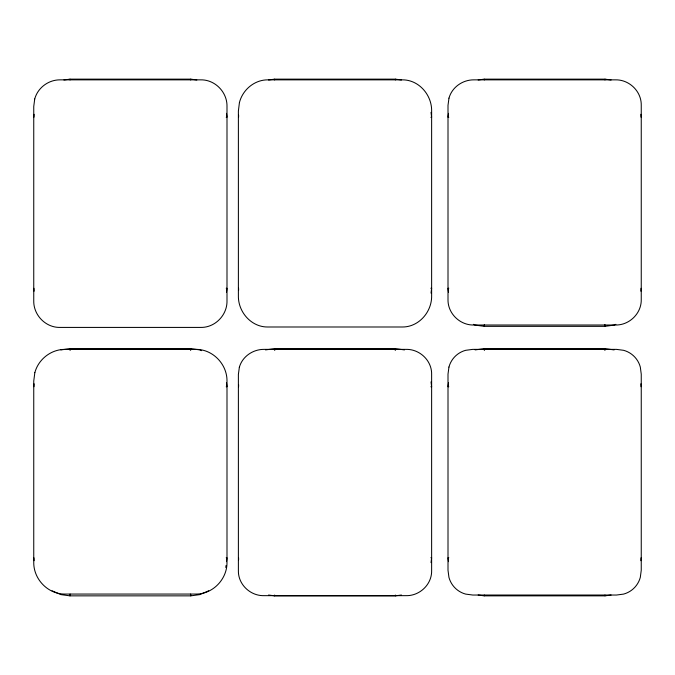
<?xml version="1.0" encoding="UTF-8"?>
<svg xmlns="http://www.w3.org/2000/svg" width="675" height="675" viewBox="0 0 675 675"><rect width="100%" height="100%" fill="white"/><g stroke="black" fill="none" stroke-linecap="round" stroke-linejoin="round"><path stroke-width="1.01" d="M208.659 590.802L199.868 594.608L190.747 595.856L69.997 595.856L70.107 594.059M190.696 79.962L190.747 79.144L69.997 79.144L63.923 79.979M190.637 350.452L190.747 348.654L69.997 348.654L60.877 349.912M401.456 595.021L395.373 595.856L274.632 595.856L274.683 595.038M395.331 79.962L395.373 79.144L274.632 79.144L268.549 79.979M395.263 350.452L395.373 348.654L274.632 348.654L265.511 349.912M615.878 324.329L614.123 325.088L605.002 326.346L484.253 326.346L484.363 324.548M611.077 595.021L605.002 595.856L484.253 595.856L484.304 595.038M604.952 79.962L605.002 79.144L484.253 79.144L478.17 79.979M604.893 350.452L605.002 348.654L484.253 348.654L475.132 349.912M34.113 114.294L33.944 117.205M34.113 383.813L33.944 386.724M238.629 115.265L238.579 117.205M226.505 292.157L226.994 288.293L226.218 288.233M238.629 384.775L238.579 386.724M225.779 567.464L226.024 565.532M226.505 561.667L226.994 557.803L226.218 557.752M448.495 113.332L448.006 117.197L448.782 117.248M431.021 293.119L431.629 288.293L430.852 288.233M448.495 382.843L448.006 386.707L448.782 386.767M431.021 562.638L431.629 557.803L430.852 557.752M640.887 291.187L641.056 288.276M640.887 560.706L641.056 557.795M226.218 117.248L226.994 117.197L226.505 113.332M430.852 117.248L431.629 117.197L431.021 112.362M641.056 117.205L640.887 114.294M33.944 288.276L34.113 291.187M238.579 288.276L238.629 290.225M448.782 288.233L448.006 288.293L448.495 292.157M226.218 386.767L226.994 386.707L226.505 382.843M430.852 386.767L431.629 386.707L431.021 381.881M641.056 386.724L640.887 383.813M33.944 557.795L34.113 560.706M238.579 557.795L238.629 559.735M448.782 557.752L448.006 557.803L448.495 561.667M605.002 79.144L611.077 79.979M395.373 79.144L401.456 79.979M190.747 79.144L196.83 79.979M484.253 326.346L475.132 325.088L473.377 324.329M605.002 348.654L614.123 349.912M395.373 348.654L404.502 349.912M190.747 348.654L199.868 349.912L201.623 350.671M478.17 595.021L484.253 595.856M268.549 595.021L274.632 595.856M69.997 595.856L60.877 594.608L52.085 590.802M604.893 324.548L605.002 326.346M604.952 595.038L605.002 595.856M484.253 79.144L484.304 79.962M484.253 348.654L484.363 350.452M395.331 595.038L395.373 595.856M274.632 79.144L274.683 79.962M274.632 348.654L274.742 350.452M190.637 594.059L190.747 595.856M69.997 79.144L70.048 79.962M69.997 348.654L70.107 350.452M239.422 102.608L238.385 111.037L238.385 295.81C238.064 311.842 251.151 327.122 267.637 326.995L402.376 326.995C418.854 327.122 431.949 311.842 431.629 295.81L431.629 111.037C431.949 94.998 418.854 79.726 402.376 79.853L267.637 79.853C254.315 79.878 242.612 89.868 239.422 102.608M34.72 99.014L33.75 106.49L33.75 300.78C33.404 315.039 45.672 327.729 60.024 327.417L200.72 327.417C215.072 327.729 227.34 315.039 226.994 300.78L226.994 106.49C227.34 92.222 215.072 79.54 200.72 79.853L60.024 79.853C48.465 79.793 37.699 87.801 34.72 99.014M34.838 372.651L33.75 381.038L33.75 562.393C33.539 579.175 47.942 594.219 64.851 594.059L195.893 594.059C212.802 594.219 227.213 579.175 226.994 562.393L226.994 381.038C227.213 364.255 212.802 349.211 195.893 349.372L64.851 349.372C51.013 349.405 38.391 359.311 34.838 372.651M448.943 367.057L448.006 374.161L448.006 570.24L448.943 577.353A23.676 23.676 0 0 0 465.666 594.101L472.77 595.038L616.486 595.038L623.582 594.101A23.676 23.676 0 0 0 640.313 577.353L641.25 570.24L641.25 374.161L640.313 367.057A23.676 23.676 0 0 0 623.582 350.308L616.486 349.372L472.77 349.372L465.666 350.308A23.676 23.676 0 0 0 448.943 367.057M448.968 98.145L448.006 105.376L448.006 299.489C447.668 313.445 459.987 325.375 473.858 325.012L615.398 325.012C629.269 325.375 641.587 313.445 641.25 299.489L641.25 105.376C641.587 91.42 629.269 79.49 615.398 79.853L473.858 79.853C462.662 79.777 451.972 87.227 448.968 98.145M239.347 367.259L238.385 374.423L238.385 570.594C238.039 584.432 250.383 596.05 264.06 595.654L405.945 595.654C419.631 596.05 431.975 584.432 431.629 570.594L431.629 374.423C431.975 360.593 419.631 348.975 405.945 349.372L264.06 349.372C253.032 349.279 242.359 356.468 239.347 367.259"/></g></svg>
